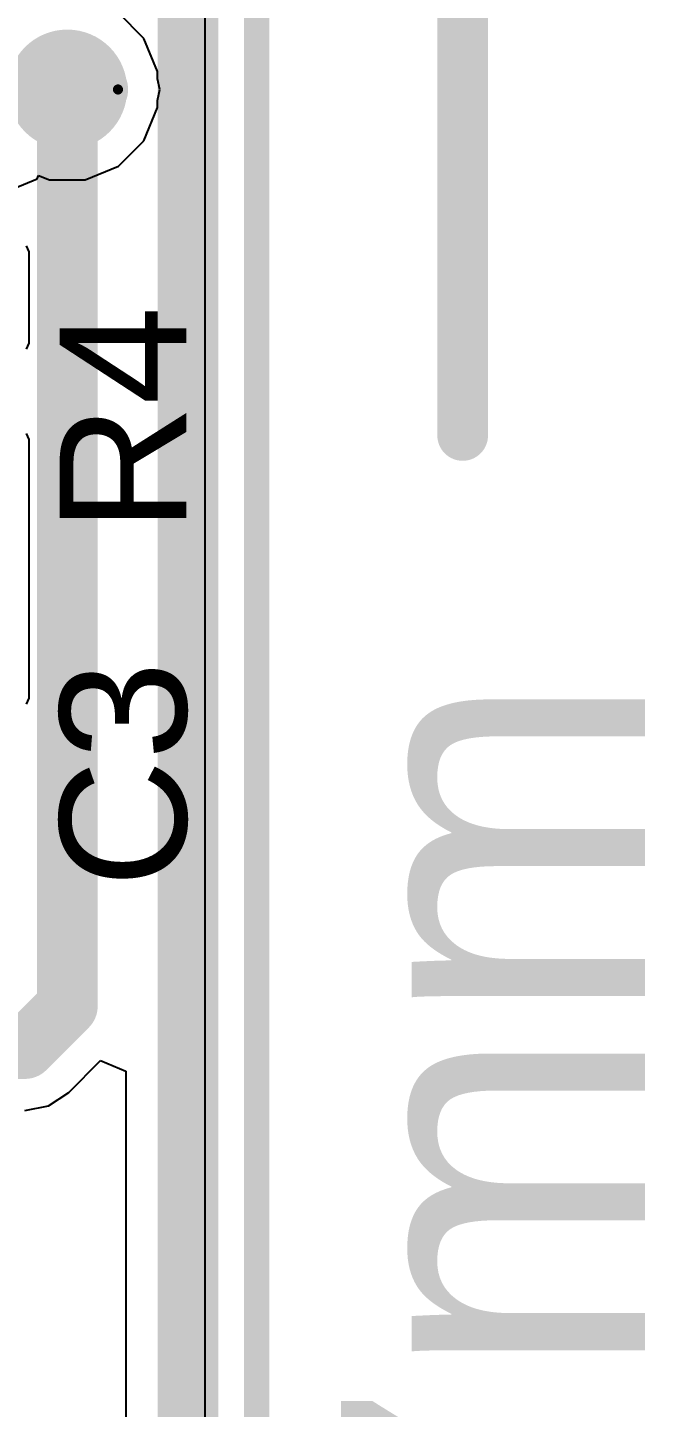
# Model space of a CAD drawing. Header units: inches. Extents: x 0 to 13.7, y 0 to 1.9.
# Drawn here: x 0.6432 to 0.7658, y 0.6197 to 0.8917 of the extents above; entities that cross this region are included whole.
import ezdxf

# ---------------------------------------------------------------- set-up
doc = ezdxf.new("R2010")
doc.units = ezdxf.units.IN
doc.header["$MEASUREMENT"] = 0
for name, color, linetype in [('Board Outline', 216, 'Continuous'), ('Bottom Layer', 5, 'Continuous'), ('Dimension', 6, 'Continuous'), ('Drill Drawing', 1, 'Continuous'), ('Top Layer', 1, 'Continuous'), ('Top Overlay', 2, 'Continuous'), ('Via Holes', 16, 'Continuous')]:
    doc.layers.add(name, color=color, linetype=linetype)
doc.styles.add('Arial', font='', dxfattribs={"height": 0.2})
doc.styles.add('Arial_Bold', font='', dxfattribs={"height": 0.2})
doc.styles.get('Arial').set_extended_font_data('Arial')
doc.styles.get('Arial_Bold').set_extended_font_data('Arial', bold=True)

msp = doc.modelspace()

# ---------------------------------------------------------------- hatches: boundary and pattern name
at = {"layer": 'Bottom Layer'}
h = msp.add_hatch(color=5, dxfattribs=at)
edge = h.paths.add_edge_path()
edge.add_arc((0.651, 0.87952), 0.01181, 0, 360)
at = {"layer": 'Top Layer'}
h = msp.add_hatch(color=1, dxfattribs=at)
edge = h.paths.add_edge_path()
edge.add_arc((0.651, 0.87952), 0.01181, 0, 360)
at = {"layer": 'Via Holes'}
h = msp.add_hatch(color=7, dxfattribs=at)
edge = h.paths.add_edge_path()
edge.add_arc((0.651, 0.87952), 0.00591, 0, 360)

# ---------------------------------------------------------------- linework, layer by layer
at = {"layer": 'Board Outline'}
msp.add_lwpolyline([(0.68834, -0.00002, 0.005, 0.005, 0), (0.68835, 1.24279, 0.005, 0.005, 0)], format="xyseb", dxfattribs=at)
at = {"layer": 'Bottom Layer'}
for p, q in [((0.65129, 0.68182), (0.65758, 0.6881)), ((0.65758, 0.6881), (0.66258, 0.68603)), ((0.66258, 0.68603), (0.66258, 0.19988)), ((0.64732, 0.67916), (0.65129, 0.68182)), ((0.64264, 0.67823), (0.64732, 0.67916))]:
    msp.add_line(p, q, dxfattribs=at)
for points in [[(0.67481, 0.19481, 0.012, 0.012, 0), (0.67481, 1.01219, 0.012, 0.012, 0)], [(0.651, 0.69883, 0.012, 0.012, 0), (0.651, 0.87952, 0.012, 0.012, 0)], [(0.64264, 0.69047, 0.012, 0.012, 0), (0.651, 0.69883, 0.012, 0.012, 0)], [(0.59884, 0.69047, 0.012, 0.012, 0), (0.64264, 0.69047, 0.012, 0.012, 0)]]:
    msp.add_lwpolyline(points, format="xyseb", dxfattribs=at)
for points in [[(0.648, 0.87952, 0.006, 0.006, 1), (0.654, 0.87952, 0.006, 0.006, 1)], [(0.648, 0.69883, 0.006, 0.006, 1), (0.654, 0.69883, 0.006, 0.006, 1)], [(0.648, 0.69883, 0.006, 0.006, 1), (0.654, 0.69883, 0.006, 0.006, 1)], [(0.63964, 0.69047, 0.006, 0.006, 1), (0.64564, 0.69047, 0.006, 0.006, 1)], [(0.63964, 0.69047, 0.006, 0.006, 1), (0.64564, 0.69047, 0.006, 0.006, 1)]]:
    msp.add_lwpolyline(points, format="xyseb", close=True, dxfattribs=at)
at = {"layer": 'Dimension'}
msp.add_lwpolyline([(0.729, 0.81132, 0.01, 0.01, 0), (0.729, 1.24279, 0.01, 0.01, 0)], format="xyseb", dxfattribs=at)
msp.add_lwpolyline([(0.7265, 0.81132, 0.005, 0.005, 1), (0.7315, 0.81132, 0.005, 0.005, 1)], format="xyseb", close=True, dxfattribs=at)
at = {"layer": 'Drill Drawing'}
for points in [[(0.661, 0.87952, 0.002, 0.002, 1), (0.641, 0.87952, 0.002, 0.002, 1)], [(0.6605, 0.87952, 0.001, 0.001, 1), (0.6615, 0.87952, 0.001, 0.001, 1)]]:
    msp.add_lwpolyline(points, format="xyseb", close=True, dxfattribs=at)
at = {"layer": 'Top Layer'}
for p, q in [((0.67816, 1.2326), (0.67815, 0.32286)), ((0.6661, 0.8896), (0.66109, 0.89462)), ((0.66881, 0.88306), (0.6661, 0.8896)), ((0.66881, 0.88165), (0.66881, 0.88306)), ((0.66924, 0.87952), (0.66881, 0.88165)), ((0.66881, 0.87738), (0.66924, 0.87952)), ((0.6661, 0.86943), (0.66881, 0.87597)), ((0.66881, 0.87597), (0.66881, 0.87738)), ((0.66109, 0.86442), (0.6661, 0.86943)), ((0.64506, 0.86192), (0.64533, 0.86258)), ((0.64533, 0.86258), (0.64746, 0.8617)), ((0.65454, 0.8617), (0.66109, 0.86442)), ((0.64047, 0.86002), (0.64506, 0.86192)), ((0.64746, 0.8617), (0.65454, 0.8617)), ((0.64346, 0.84752), (0.64297, 0.84871)), ((0.64346, 0.82952), (0.64346, 0.84752)), ((0.64297, 0.82832), (0.64346, 0.82952)), ((0.64346, 0.81052), (0.64297, 0.81171)), ((0.64346, 0.75952), (0.64346, 0.81052)), ((0.64297, 0.75832), (0.64346, 0.75952))]:
    msp.add_line(p, q, dxfattribs=at)
for points in [[(0.63047, 0.87952, 0.012, 0.012, 0), (0.651, 0.87952, 0.012, 0.012, 0)], [(0.651, 0.87952, 0.012, 0.012, 0), (0.657, 0.87952, 0.012, 0.012, 0)]]:
    msp.add_lwpolyline(points, format="xyseb", dxfattribs=at)
for points in [[(0.648, 0.87952, 0.006, 0.006, 1), (0.654, 0.87952, 0.006, 0.006, 1)], [(0.648, 0.87952, 0.006, 0.006, 1), (0.654, 0.87952, 0.006, 0.006, 1)], [(0.654, 0.87952, 0.006, 0.006, 1), (0.66, 0.87952, 0.006, 0.006, 1)]]:
    msp.add_lwpolyline(points, format="xyseb", close=True, dxfattribs=at)

# ---------------------------------------------------------------- texts
at = {"layer": 'Dimension', "style": 'Arial'}
msp.add_text('31.57mm', height=0.06, rotation=90, dxfattribs=at).set_placement((0.76499, 0.41545))
at = {"layer": 'Top Overlay', "style": 'Arial'}
for s, p in [('R4', (0.6745, 0.79217)), ('C3', (0.6745, 0.72217))]:
    msp.add_text(s, height=0.025, rotation=90, dxfattribs=at).set_placement(p)
at = {"layer": 'Top Overlay', "style": 'Arial_Bold'}
msp.add_text('DUAL', height=0.03, dxfattribs=at).set_placement((0.53959, 0.6055))

doc.saveas('drawing.dxf')
